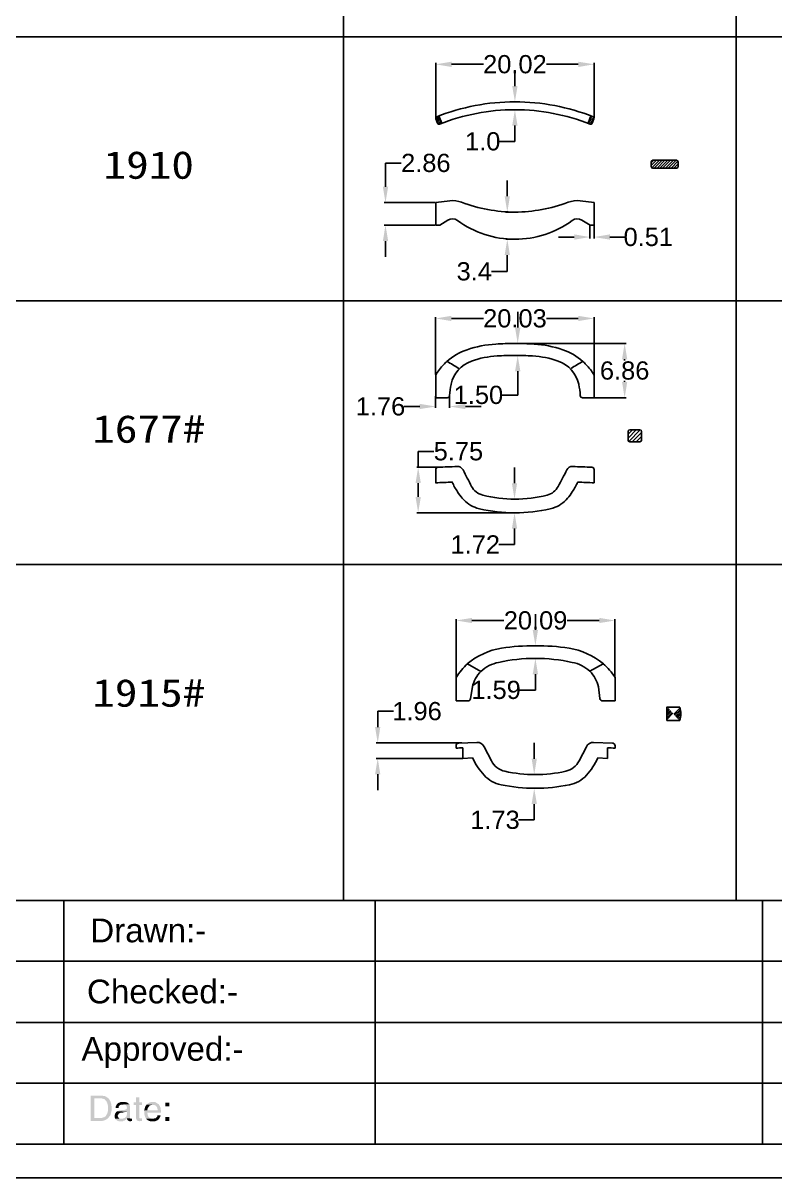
# Model space of a CAD drawing. Header units: inches. Extents: x 3613 to 8393, y -2205 to -794.
# Drawn here: x 4635.9 to 4731, y -1185.6 to -1039.8 of the extents above; entities that cross this region are included whole.
import ezdxf

# ---------------------------------------------------------------- set-up
doc = ezdxf.new("R2010")
doc.units = ezdxf.units.IN
doc.header["$MEASUREMENT"] = 0
doc.layers.add('Hatch', color=6, linetype='Continuous', lineweight=18)
doc.styles.get("Standard").update_dxf_attribs({"font": 'arial.ttf'})
doc.dimstyles.new('Standard$0', dxfattribs={"dimtxt": 2.3, "dimasz": 2, "dimexe": 1, "dimexo": 1, "dimgap": 1, "dimtad": 0, "dimtih": 1, "dimtoh": 1, "dimdec": 1, "dimzin": 0, "dimdsep": 46, "dimtxsty": 'Standard', "dimcen": 0, "dimclrd": 4, "dimclre": 4, "dimclrt": 4, "dimadec": 1, "dimazin": 0, "dimtfac": 1, "dimtdec": 1, "dimtofl": 0, "dimtmove": 0, "dimatfit": 0, "dimfxl": 1, "dimtolj": 1, "dimtzin": 0, "dimarcsym": 0})

# ---------------------------------------------------------------- blocks, each defined once
blk = doc.blocks.new('*D441')
at = {"color": 0, "lineweight": -2, "transparency": 16777216}
for p, q in [((4681.73, -1060.46), (4681.73, -1057.46)), ((4681.73, -1057.46), (4683.73, -1057.46)), ((4688.02, -1062.46), (4681.55, -1062.46)), ((4688.02, -1065.31), (4681.55, -1065.31)), ((4681.73, -1067.31), (4681.73, -1069.31))]:
    blk.add_line(p, q, dxfattribs=at)
at = {"color": 0, "transparency": 16777216}
for points in [[(4681.4, -1060.46), (4682.07, -1060.46), (4681.73, -1062.46)], [(4681.4, -1067.31), (4682.07, -1067.31), (4681.73, -1065.31)]]:
    blk.add_solid(points, dxfattribs=at)
at = {"layer": 'Defpoints', "color": 0, "transparency": 16777216}
for p in [(4681.73, -1062.46), (4688.08, -1062.46), (4688.08, -1065.31)]:
    blk.add_point(p, dxfattribs=at)
at = {"color": 0, "lineweight": 9, "transparency": 16777216, "insert": (4686.83, -1057.46), "char_height": 2.3, "attachment_point": 5}
blk.add_mtext('\\A1;2.86', dxfattribs=at)
blk = doc.blocks.new('*D442')
at = {"color": 0, "lineweight": -2, "transparency": 16777216}
for p, q in [((4688.08, -1051.74), (4688.08, -1044.81)), ((4690.08, -1044.99), (4694.11, -1044.99)), ((4706.1, -1044.99), (4702.07, -1044.99)), ((4708.1, -1051.74), (4708.1, -1044.81))]:
    blk.add_line(p, q, dxfattribs=at)
at = {"color": 0, "transparency": 16777216}
for points in [[(4690.08, -1044.66), (4690.08, -1045.33), (4688.08, -1044.99)], [(4706.1, -1044.66), (4706.1, -1045.33), (4708.1, -1044.99)]]:
    blk.add_solid(points, dxfattribs=at)
at = {"layer": 'Defpoints', "color": 0, "transparency": 16777216}
for p in [(4708.1, -1044.99), (4688.08, -1051.8), (4708.1, -1051.8)]:
    blk.add_point(p, dxfattribs=at)
at = {"color": 0, "lineweight": 9, "transparency": 16777216, "insert": (4698.09, -1044.99), "char_height": 2.3, "attachment_point": 5}
blk.add_mtext('\\A1;20.02', dxfattribs=at)
blk = doc.blocks.new('*D443')
at = {"color": 0, "lineweight": -2, "transparency": 16777216}
for p, q in [((4707.58, -1065.37), (4707.58, -1066.99)), ((4708.1, -1065.37), (4708.1, -1066.99)), ((4705.58, -1066.81), (4703.58, -1066.81)), ((4710.1, -1066.81), (4712.1, -1066.81))]:
    blk.add_line(p, q, dxfattribs=at)
at = {"color": 0, "transparency": 16777216}
for points in [[(4705.58, -1066.47), (4705.58, -1067.14), (4707.58, -1066.81)], [(4710.1, -1066.47), (4710.1, -1067.14), (4708.1, -1066.81)]]:
    blk.add_solid(points, dxfattribs=at)
at = {"layer": 'Defpoints', "color": 0, "transparency": 16777216}
for p in [(4707.58, -1065.31), (4708.1, -1065.31), (4708.1, -1066.81)]:
    blk.add_point(p, dxfattribs=at)
at = {"color": 0, "lineweight": 9, "transparency": 16777216, "insert": (4714.95, -1066.81), "char_height": 2.3, "attachment_point": 5}
blk.add_mtext('\\A1;0.51', dxfattribs=at)
blk = doc.blocks.new('*D444')
at = {"color": 0, "lineweight": -2, "transparency": 16777216}
for p, q in [((4698.09, -1047.73), (4698.09, -1045.73)), ((4698.15, -1049.73), (4698.27, -1049.73)), ((4698.15, -1050.73), (4698.27, -1050.73)), ((4698.09, -1052.73), (4698.09, -1054.73)), ((4698.09, -1054.73), (4696.09, -1054.73))]:
    blk.add_line(p, q, dxfattribs=at)
at = {"color": 0, "transparency": 16777216}
for points in [[(4697.75, -1047.73), (4698.42, -1047.73), (4698.09, -1049.73)], [(4697.75, -1052.73), (4698.42, -1052.73), (4698.09, -1050.73)]]:
    blk.add_solid(points, dxfattribs=at)
at = {"layer": 'Defpoints', "color": 0, "transparency": 16777216}
for p in [(4698.09, -1049.73), (4698.09, -1050.73), (4698.09, -1050.73)]:
    blk.add_point(p, dxfattribs=at)
at = {"color": 0, "lineweight": 9, "transparency": 16777216, "insert": (4694.02, -1054.73), "char_height": 2.3, "attachment_point": 5}
blk.add_mtext('\\A1;1.0', dxfattribs=at)
blk = doc.blocks.new('*D445')
at = {"color": 0, "lineweight": -2, "transparency": 16777216}
for p, q in [((4697.13, -1061.65), (4697.13, -1059.65)), ((4698.03, -1063.65), (4696.95, -1063.65)), ((4698.03, -1067.09), (4696.95, -1067.09)), ((4697.13, -1069.09), (4697.13, -1071.15)), ((4697.13, -1071.15), (4695.13, -1071.15))]:
    blk.add_line(p, q, dxfattribs=at)
at = {"color": 0, "transparency": 16777216}
for points in [[(4696.79, -1061.65), (4697.46, -1061.65), (4697.13, -1063.65)], [(4696.79, -1069.09), (4697.46, -1069.09), (4697.13, -1067.09)]]:
    blk.add_solid(points, dxfattribs=at)
at = {"layer": 'Defpoints', "color": 0, "transparency": 16777216}
for p in [(4698.09, -1063.65), (4697.13, -1067.09), (4698.09, -1067.09)]:
    blk.add_point(p, dxfattribs=at)
at = {"color": 0, "lineweight": 9, "transparency": 16777216, "insert": (4692.95, -1071.15), "char_height": 2.3, "attachment_point": 5}
blk.add_mtext('\\A1;3.4', dxfattribs=at)
blk = doc.blocks.new('*D446')
at = {"color": 0, "lineweight": -2, "transparency": 16777216}
for p, q in [((4688.07, -1084.17), (4688.07, -1076.91)), ((4690.07, -1077.09), (4694.1, -1077.09)), ((4706.1, -1077.09), (4702.08, -1077.09)), ((4708.1, -1084.17), (4708.1, -1076.91))]:
    blk.add_line(p, q, dxfattribs=at)
at = {"color": 0, "transparency": 16777216}
for points in [[(4690.07, -1076.76), (4690.07, -1077.42), (4688.07, -1077.09)], [(4706.1, -1076.76), (4706.1, -1077.42), (4708.1, -1077.09)]]:
    blk.add_solid(points, dxfattribs=at)
at = {"layer": 'Defpoints', "color": 0, "transparency": 16777216}
for p in [(4708.1, -1077.09), (4688.07, -1084.24), (4708.1, -1084.24)]:
    blk.add_point(p, dxfattribs=at)
at = {"color": 0, "lineweight": 9, "transparency": 16777216, "insert": (4698.09, -1077.09), "char_height": 2.3, "attachment_point": 5}
blk.add_mtext('\\A1;20.03', dxfattribs=at)
blk = doc.blocks.new('*D447')
at = {"color": 0, "lineweight": -2, "transparency": 16777216}
for p, q in [((4685.86, -1095.88), (4685.86, -1093.88)), ((4685.86, -1093.88), (4687.86, -1093.88)), ((4688.3, -1095.88), (4685.68, -1095.88)), ((4685.86, -1099.63), (4685.86, -1097.88)), ((4698.02, -1101.63), (4685.68, -1101.63))]:
    blk.add_line(p, q, dxfattribs=at)
at = {"color": 0, "transparency": 16777216}
for points in [[(4685.53, -1097.88), (4686.2, -1097.88), (4685.86, -1095.88)], [(4685.53, -1099.63), (4686.2, -1099.63), (4685.86, -1101.63)]]:
    blk.add_solid(points, dxfattribs=at)
at = {"layer": 'Defpoints', "color": 0, "transparency": 16777216}
for p in [(4685.86, -1095.88), (4688.36, -1095.88), (4698.08, -1101.63)]:
    blk.add_point(p, dxfattribs=at)
at = {"color": 0, "lineweight": 9, "transparency": 16777216, "insert": (4690.95, -1093.88), "char_height": 2.3, "attachment_point": 5}
blk.add_mtext('\\A1;5.75', dxfattribs=at)
blk = doc.blocks.new('*D448')
at = {"color": 0, "lineweight": -2, "transparency": 16777216}
for p, q in [((4698.44, -1078.25), (4698.44, -1076.25)), ((4698.15, -1080.25), (4698.62, -1080.25)), ((4698.18, -1081.76), (4698.62, -1081.76)), ((4698.44, -1083.76), (4698.44, -1086.76)), ((4698.44, -1086.76), (4696.44, -1086.76))]:
    blk.add_line(p, q, dxfattribs=at)
at = {"color": 0, "transparency": 16777216}
for points in [[(4698.11, -1078.25), (4698.78, -1078.25), (4698.44, -1080.25)], [(4698.11, -1083.76), (4698.78, -1083.76), (4698.44, -1081.76)]]:
    blk.add_solid(points, dxfattribs=at)
at = {"layer": 'Defpoints', "color": 0, "transparency": 16777216}
for p in [(4698.09, -1080.25), (4698.12, -1081.76), (4698.44, -1081.76)]:
    blk.add_point(p, dxfattribs=at)
at = {"color": 0, "lineweight": 9, "transparency": 16777216, "insert": (4693.48, -1086.76), "char_height": 2.3, "attachment_point": 5}
blk.add_mtext('\\A1;1.50', dxfattribs=at)
blk = doc.blocks.new('*D449')
at = {"color": 0, "lineweight": -2, "transparency": 16777216}
for p, q in [((4698.04, -1097.91), (4698.04, -1095.91)), ((4698.03, -1099.91), (4697.86, -1099.91)), ((4698.02, -1101.63), (4697.86, -1101.63)), ((4698.04, -1103.63), (4698.04, -1105.63)), ((4698.04, -1105.63), (4696.04, -1105.63))]:
    blk.add_line(p, q, dxfattribs=at)
at = {"color": 0, "transparency": 16777216}
for points in [[(4697.71, -1097.91), (4698.37, -1097.91), (4698.04, -1099.91)], [(4697.71, -1103.63), (4698.37, -1103.63), (4698.04, -1101.63)]]:
    blk.add_solid(points, dxfattribs=at)
at = {"layer": 'Defpoints', "color": 0, "transparency": 16777216}
for p in [(4698.09, -1099.91), (4698.04, -1101.63), (4698.08, -1101.63)]:
    blk.add_point(p, dxfattribs=at)
at = {"color": 0, "lineweight": 9, "transparency": 16777216, "insert": (4693.08, -1105.63), "char_height": 2.3, "attachment_point": 5}
blk.add_mtext('\\A1;1.72', dxfattribs=at)
blk = doc.blocks.new('*D450')
at = {"color": 0, "lineweight": -2, "transparency": 16777216}
for p, q in [((4688.07, -1086.89), (4688.07, -1088.39)), ((4689.83, -1086.89), (4689.83, -1088.39)), ((4686.07, -1088.21), (4684.07, -1088.21)), ((4691.83, -1088.21), (4693.83, -1088.21))]:
    blk.add_line(p, q, dxfattribs=at)
at = {"color": 0, "transparency": 16777216}
for points in [[(4686.07, -1087.88), (4686.07, -1088.54), (4688.07, -1088.21)], [(4691.83, -1087.88), (4691.83, -1088.54), (4689.83, -1088.21)]]:
    blk.add_solid(points, dxfattribs=at)
at = {"layer": 'Defpoints', "color": 0, "transparency": 16777216}
for p in [(4688.07, -1086.83), (4689.83, -1086.83), (4688.07, -1088.21)]:
    blk.add_point(p, dxfattribs=at)
at = {"color": 0, "lineweight": 9, "transparency": 16777216, "insert": (4681.1, -1088.21), "char_height": 2.3, "attachment_point": 5}
blk.add_mtext('\\A1;1.76', dxfattribs=at)
blk = doc.blocks.new('*D451')
at = {"color": 0, "lineweight": -2, "transparency": 16777216}
for p, q in [((4698.15, -1080.25), (4712.14, -1080.25)), ((4711.96, -1082.25), (4711.96, -1082.42)), ((4711.96, -1085.11), (4711.96, -1084.95)), ((4708.17, -1087.11), (4712.14, -1087.11))]:
    blk.add_line(p, q, dxfattribs=at)
at = {"color": 0, "transparency": 16777216}
for points in [[(4711.63, -1082.25), (4712.29, -1082.25), (4711.96, -1080.25)], [(4711.63, -1085.11), (4712.29, -1085.11), (4711.96, -1087.11)]]:
    blk.add_solid(points, dxfattribs=at)
at = {"layer": 'Defpoints', "color": 0, "transparency": 16777216}
for p in [(4698.09, -1080.25), (4708.1, -1087.11), (4711.96, -1087.11)]:
    blk.add_point(p, dxfattribs=at)
at = {"color": 0, "lineweight": 9, "transparency": 16777216, "insert": (4711.96, -1083.68), "char_height": 2.3, "attachment_point": 5}
blk.add_mtext('\\A1;6.86', dxfattribs=at)
blk = doc.blocks.new('*D452')
at = {"color": 0, "lineweight": -2, "transparency": 16777216}
for p, q in [((4690.66, -1122.36), (4690.66, -1115.06)), ((4692.66, -1115.24), (4696.71, -1115.24)), ((4708.74, -1115.24), (4704.69, -1115.24)), ((4710.74, -1122.39), (4710.74, -1115.06))]:
    blk.add_line(p, q, dxfattribs=at)
at = {"color": 0, "transparency": 16777216}
for points in [[(4692.66, -1114.91), (4692.66, -1115.57), (4690.66, -1115.24)], [(4708.74, -1114.91), (4708.74, -1115.57), (4710.74, -1115.24)]]:
    blk.add_solid(points, dxfattribs=at)
at = {"layer": 'Defpoints', "color": 0, "transparency": 16777216}
for p in [(4710.74, -1115.24), (4690.66, -1122.42), (4710.74, -1122.45)]:
    blk.add_point(p, dxfattribs=at)
at = {"color": 0, "lineweight": 9, "transparency": 16777216, "insert": (4700.7, -1115.24), "char_height": 2.3, "attachment_point": 5}
blk.add_mtext('\\A1;20.09', dxfattribs=at)
blk = doc.blocks.new('*D453')
at = {"color": 0, "lineweight": -2, "transparency": 16777216}
for p, q in [((4700.68, -1116.43), (4700.68, -1114.43)), ((4700.73, -1118.43), (4700.86, -1118.43)), ((4700.61, -1120.02), (4700.5, -1120.02)), ((4700.68, -1122.02), (4700.68, -1124.02)), ((4700.68, -1124.02), (4698.68, -1124.02))]:
    blk.add_line(p, q, dxfattribs=at)
at = {"color": 0, "transparency": 16777216}
for points in [[(4700.34, -1116.43), (4701.01, -1116.43), (4700.68, -1118.43)], [(4700.34, -1122.02), (4701.01, -1122.02), (4700.68, -1120.02)]]:
    blk.add_solid(points, dxfattribs=at)
at = {"layer": 'Defpoints', "color": 0, "transparency": 16777216}
for p in [(4700.67, -1118.43), (4700.68, -1120.02), (4700.68, -1120.02)]:
    blk.add_point(p, dxfattribs=at)
at = {"color": 0, "lineweight": 9, "transparency": 16777216, "insert": (4695.71, -1124.02), "char_height": 2.3, "attachment_point": 5}
blk.add_mtext('\\A1;1.59', dxfattribs=at)
blk = doc.blocks.new('*D454')
at = {"color": 0, "lineweight": -2, "transparency": 16777216}
for p, q in [((4700.53, -1132.7), (4700.53, -1130.7)), ((4700.54, -1134.7), (4700.71, -1134.7)), ((4700.52, -1136.43), (4700.71, -1136.43)), ((4700.53, -1138.43), (4700.53, -1140.43)), ((4700.53, -1140.43), (4698.53, -1140.43))]:
    blk.add_line(p, q, dxfattribs=at)
at = {"color": 0, "transparency": 16777216}
for points in [[(4700.2, -1132.7), (4700.87, -1132.7), (4700.53, -1134.7)], [(4700.2, -1138.43), (4700.87, -1138.43), (4700.53, -1136.43)]]:
    blk.add_solid(points, dxfattribs=at)
at = {"layer": 'Defpoints', "color": 0, "transparency": 16777216}
for p in [(4700.47, -1134.7), (4700.46, -1136.43), (4700.53, -1136.43)]:
    blk.add_point(p, dxfattribs=at)
at = {"color": 0, "lineweight": 9, "transparency": 16777216, "insert": (4695.57, -1140.43), "char_height": 2.3, "attachment_point": 5}
blk.add_mtext('\\A1;1.73', dxfattribs=at)
blk = doc.blocks.new('*D455')
at = {"color": 0, "lineweight": -2, "transparency": 16777216}
for p, q in [((4680.75, -1128.7), (4680.75, -1126.7)), ((4680.75, -1126.7), (4682.75, -1126.7)), ((4691.39, -1130.7), (4680.57, -1130.7)), ((4691.46, -1132.67), (4680.57, -1132.67)), ((4680.75, -1134.67), (4680.75, -1136.67))]:
    blk.add_line(p, q, dxfattribs=at)
at = {"color": 0, "transparency": 16777216}
for points in [[(4680.41, -1128.7), (4681.08, -1128.7), (4680.75, -1130.7)], [(4680.41, -1134.67), (4681.08, -1134.67), (4680.75, -1132.67)]]:
    blk.add_solid(points, dxfattribs=at)
at = {"layer": 'Defpoints', "color": 0, "transparency": 16777216}
for p in [(4680.75, -1130.7), (4691.45, -1130.7), (4691.52, -1132.67)]:
    blk.add_point(p, dxfattribs=at)
at = {"color": 0, "lineweight": 9, "transparency": 16777216, "insert": (4685.72, -1126.7), "char_height": 2.3, "attachment_point": 5}
blk.add_mtext('\\A1;1.96', dxfattribs=at)

msp = doc.modelspace()

# ---------------------------------------------------------------- hatches: boundary and pattern name
at = {"lineweight": 9}
h = msp.add_hatch(dxfattribs=at)
h.set_pattern_fill('ANSI31', color=1, scale=0.05, style=0)
h.set_pattern_definition([(45, (3315.91367, -1651.28602), (-0.112253202, 0.112253202), [])])
edge = h.paths.add_edge_path()
edge.add_line((4688.093, -1051.873), (4688.308, -1052.434))
edge.add_arc((4688.495, -1052.362), 0.2, 200.98031, 291.64112)
edge.add_arc((4698.088, -1076.541), 25.812, 110.98031, 111.64112, ccw=False)
edge.add_line((4688.846, -1052.44), (4688.488, -1051.506))
edge.add_arc((4698.088, -1076.541), 26.812, 110.98031, 111.62622)
edge.add_arc((4688.28, -1051.802), 0.2, 111.62622, 200.98031)
h = msp.add_hatch(dxfattribs=at)
h.set_pattern_fill('ANSI31', color=1, scale=0.05, style=0)
h.set_pattern_definition([(135, (6080.26255, -1651.28602), (0.112253202, 0.112253202), [])])
edge = h.paths.add_edge_path()
edge.add_line((4708.083, -1051.873), (4707.868, -1052.434))
edge.add_arc((4707.681, -1052.362), 0.2, 248.35888, 339.01969, ccw=False)
edge.add_arc((4698.088, -1076.541), 25.812, 428.35888, 429.01969)
edge.add_line((4707.33, -1052.44), (4707.688, -1051.506))
edge.add_arc((4698.088, -1076.541), 26.812, 428.37378, 429.01969, ccw=False)
edge.add_arc((4707.896, -1051.802), 0.2, 339.01969, 428.37378, ccw=False)
at = {"ltscale": 0.5}
h = msp.add_hatch(dxfattribs=at)
h.set_pattern_fill('ANSI31', color=1, scale=2)
h.set_pattern_definition([(45, (-86.01656, 330.54412), (-0.176776695, 0.176776695), [])])
h.paths.add_polyline_path([(4718.721, -1057.305, 0.4142136), (4718.521, -1057.105), (4715.521, -1057.105, 0.4142136), (4715.321, -1057.305), (4715.321, -1057.905, 0.4142136), (4715.521, -1058.105), (4718.521, -1058.105, 0.4142136), (4718.721, -1057.905)])
at = {"lineweight": 9}
h = msp.add_hatch(dxfattribs=at)
h.set_pattern_fill('ANSI31', color=1, scale=0.05, style=0)
h.set_pattern_definition([(45, (3471.55118, -1867.88303), (-0.112253202, 0.112253202), [])])
edge = h.paths.add_edge_path()
edge.add_arc((4715.575, -1127.032), 3.48, 345.88167, 374.15609)
edge.add_line((4717.279, -1126.18), (4718.846, -1126.18))
edge.add_line((4717.279, -1127.967), (4717.279, -1126.08))
edge.add_line((4718.882, -1127.88), (4717.279, -1127.88))
at = {"transparency": 33554559}
for points in [[(4645.773, -1175.248), (4644.464, -1175.248), (4644.464, -1178.453), (4645.954, -1178.453), (4646.044, -1178.408), (4646.134, -1178.408), (4646.224, -1178.363), (4646.27, -1178.363), (4646.36, -1178.317), (4646.45, -1178.272), (4646.495, -1178.227), (4646.585, -1178.182), (4646.631, -1178.137), (4646.676, -1178.092), (4644.916, -1178.092), (4644.916, -1175.61), (4645.728, -1175.61), (4646.676, -1175.564), (4646.585, -1175.519), (4646.54, -1175.474), (4646.45, -1175.429), (4646.405, -1175.384), (4646.315, -1175.339), (4646.224, -1175.294), (4646.044, -1175.294), (4645.999, -1175.248), (4645.908, -1175.248)], [(4646.676, -1175.564), (4645.728, -1175.61), (4645.863, -1175.61), (4645.954, -1175.655), (4646.044, -1175.655), (4646.089, -1175.7), (4646.179, -1175.7), (4646.27, -1175.745), (4646.315, -1175.835), (4646.36, -1175.88), (4646.45, -1175.925), (4646.495, -1176.016), (4646.495, -1176.061), (4646.54, -1176.151), (4646.585, -1176.196), (4646.585, -1176.287), (4646.631, -1176.377), (4646.631, -1176.467), (4646.676, -1176.557), (4646.676, -1177.144), (4646.631, -1177.234), (4646.631, -1177.325), (4646.585, -1177.415), (4646.585, -1177.505), (4646.54, -1177.55), (4646.495, -1177.64), (4646.45, -1177.686), (4646.405, -1177.776), (4646.405, -1177.776), (4646.36, -1177.866), (4646.27, -1177.911), (4646.224, -1177.956), (4646.134, -1178.002), (4646.044, -1178.002), (4645.999, -1178.047), (4645.908, -1178.047), (4645.818, -1178.092), (4644.916, -1178.092), (4646.676, -1178.092), (4646.766, -1178.002), (4646.766, -1178.002), (4646.811, -1177.911), (4646.856, -1177.866), (4646.901, -1177.821), (4646.946, -1177.731), (4646.992, -1177.64), (4646.992, -1177.595), (4647.037, -1177.505), (4647.037, -1177.415), (4647.082, -1177.325), (4647.082, -1177.234), (4647.127, -1177.144), (4647.127, -1176.602), (4647.082, -1176.512), (4647.082, -1176.332), (4647.037, -1176.241), (4647.037, -1176.196), (4646.992, -1176.106), (4646.992, -1176.016), (4646.946, -1175.971), (4646.901, -1175.88), (4646.856, -1175.79), (4646.811, -1175.745), (4646.766, -1175.7), (4646.721, -1175.61)], [(4650.602, -1175.474), (4650.196, -1175.474), (4650.196, -1176.106), (4649.88, -1176.106), (4649.88, -1176.422), (4650.196, -1176.422), (4650.196, -1178.137), (4650.241, -1178.227), (4650.286, -1178.317), (4650.286, -1178.363), (4650.331, -1178.408), (4650.377, -1178.408), (4650.467, -1178.453), (4650.557, -1178.453), (4650.647, -1178.498), (4650.692, -1178.498), (4650.738, -1178.453), (4650.963, -1178.453), (4650.963, -1178.137), (4650.738, -1178.137), (4650.647, -1178.092), (4650.602, -1178.047), (4650.602, -1176.422), (4650.963, -1176.422), (4650.963, -1176.106), (4650.602, -1176.106)], [(4649.338, -1176.332), (4648.526, -1176.377), (4648.707, -1176.377), (4648.752, -1176.422), (4648.842, -1176.422), (4648.887, -1176.467), (4648.977, -1176.512), (4649.023, -1176.602), (4649.023, -1176.693), (4649.068, -1176.783), (4649.068, -1176.783), (4649.023, -1176.873), (4649.023, -1176.918), (4648.977, -1176.964), (4648.887, -1177.009), (4648.842, -1177.009), (4648.752, -1177.054), (4648.255, -1177.099), (4648.12, -1177.099), (4648.03, -1177.144), (4647.939, -1177.189), (4647.894, -1177.189), (4647.804, -1177.234), (4649.068, -1177.279), (4649.068, -1177.595), (4649.023, -1177.686), (4649.023, -1177.821), (4648.977, -1177.866), (4648.887, -1177.956), (4648.842, -1178.002), (4648.797, -1178.047), (4648.752, -1178.092), (4648.662, -1178.137), (4648.571, -1178.137), (4648.481, -1178.182), (4647.578, -1178.182), (4647.623, -1178.272), (4647.714, -1178.317), (4647.759, -1178.363), (4647.804, -1178.408), (4647.894, -1178.453), (4647.939, -1178.453), (4648.03, -1178.498), (4648.526, -1178.498), (4648.571, -1178.453), (4648.662, -1178.408), (4648.752, -1178.408), (4648.797, -1178.363), (4648.887, -1178.317), (4648.977, -1178.227), (4648.977, -1178.227), (4649.068, -1178.137), (4649.474, -1178.137), (4649.429, -1178.047), (4649.429, -1176.602), (4649.384, -1176.512), (4649.384, -1176.422)], [(4648.571, -1176.061), (4648.255, -1176.061), (4648.165, -1176.106), (4648.075, -1176.151), (4648.03, -1176.151), (4647.939, -1176.196), (4647.894, -1176.241), (4647.849, -1176.287), (4647.804, -1176.332), (4647.759, -1176.377), (4647.714, -1176.467), (4647.669, -1176.557), (4647.623, -1176.648), (4647.623, -1176.828), (4647.985, -1176.828), (4647.985, -1176.693), (4648.03, -1176.602), (4648.075, -1176.557), (4648.12, -1176.467), (4648.165, -1176.467), (4648.255, -1176.422), (4648.346, -1176.377), (4648.526, -1176.377), (4649.338, -1176.332), (4649.293, -1176.287), (4649.203, -1176.241), (4649.158, -1176.196), (4649.113, -1176.151), (4649.023, -1176.106), (4648.932, -1176.106), (4648.887, -1176.061), (4648.662, -1176.061)], [(4652.317, -1176.061), (4652.092, -1176.061), (4652.001, -1176.106), (4651.956, -1176.106), (4651.866, -1176.151), (4651.776, -1176.196), (4651.73, -1176.241), (4651.64, -1176.287), (4651.595, -1176.332), (4651.55, -1176.377), (4652.317, -1176.422), (4652.498, -1176.422), (4652.588, -1176.467), (4652.678, -1176.512), (4652.723, -1176.557), (4652.769, -1176.602), (4652.769, -1176.602), (4652.814, -1176.693), (4652.859, -1176.738), (4652.904, -1176.828), (4652.904, -1176.918), (4652.949, -1177.009), (4652.949, -1177.099), (4651.64, -1177.099), (4651.234, -1177.144), (4651.234, -1177.595), (4651.279, -1177.686), (4651.279, -1177.776), (4651.324, -1177.866), (4651.324, -1177.911), (4651.369, -1178.002), (4651.415, -1178.092), (4651.46, -1178.137), (4651.505, -1178.182), (4652.317, -1178.182), (4652.227, -1178.182), (4652.137, -1178.137), (4652.046, -1178.137), (4652.001, -1178.092), (4651.911, -1178.047), (4651.866, -1178.002), (4651.821, -1177.956), (4651.776, -1177.911), (4651.73, -1177.866), (4651.73, -1177.776), (4651.685, -1177.731), (4651.685, -1177.64), (4651.64, -1177.505), (4651.64, -1177.415), (4653.355, -1177.415), (4653.355, -1177.099), (4653.31, -1177.009), (4653.31, -1176.828), (4653.265, -1176.738), (4653.22, -1176.648), (4653.22, -1176.602), (4653.175, -1176.512), (4653.13, -1176.467), (4653.084, -1176.377), (4653.039, -1176.332), (4652.949, -1176.287), (4652.904, -1176.241), (4652.814, -1176.196), (4652.769, -1176.151), (4652.678, -1176.106), (4652.588, -1176.061), (4652.407, -1176.061)], [(4651.55, -1176.377), (4651.505, -1176.422), (4651.46, -1176.512), (4651.415, -1176.557), (4651.369, -1176.648), (4651.324, -1176.693), (4651.324, -1176.783), (4651.279, -1176.873), (4651.279, -1176.964), (4651.234, -1177.054), (4651.234, -1177.144), (4651.64, -1177.099), (4651.64, -1177.009), (4651.685, -1176.918), (4651.685, -1176.828), (4651.73, -1176.783), (4651.776, -1176.693), (4651.821, -1176.648), (4651.866, -1176.602), (4651.911, -1176.512), (4652.001, -1176.467), (4652.046, -1176.467), (4652.137, -1176.422), (4652.317, -1176.422)], [(4654.393, -1176.602), (4654.393, -1176.151), (4653.897, -1176.151), (4653.897, -1176.602)], [(4647.804, -1177.234), (4647.759, -1177.279), (4647.669, -1177.325), (4647.669, -1177.37), (4647.623, -1177.415), (4647.578, -1177.505), (4647.533, -1177.55), (4647.533, -1177.64), (4647.488, -1177.731), (4647.488, -1177.956), (4647.533, -1178.047), (4647.533, -1178.137), (4647.578, -1178.182), (4648.3, -1178.182), (4648.165, -1178.182), (4648.075, -1178.137), (4648.03, -1178.092), (4647.985, -1178.047), (4647.939, -1177.956), (4647.894, -1177.866), (4647.894, -1177.731), (4647.939, -1177.64), (4647.985, -1177.595), (4648.03, -1177.505), (4648.075, -1177.505), (4648.165, -1177.46), (4648.255, -1177.415), (4648.436, -1177.415), (4648.797, -1177.325), (4648.977, -1177.325), (4649.068, -1177.279)], [(4649.474, -1178.137), (4649.068, -1178.137), (4649.068, -1178.227), (4649.564, -1178.182), (4649.564, -1178.182)], [(4649.7, -1178.182), (4649.564, -1178.182), (4649.068, -1178.227), (4649.113, -1178.317), (4649.158, -1178.363), (4649.158, -1178.363), (4649.203, -1178.408), (4649.293, -1178.453), (4649.384, -1178.498), (4649.564, -1178.498), (4649.609, -1178.453), (4649.7, -1178.453)], [(4653.31, -1177.731), (4652.904, -1177.731), (4652.904, -1177.866), (4652.859, -1177.911), (4652.769, -1178.002), (4652.723, -1178.047), (4652.678, -1178.092), (4652.588, -1178.137), (4652.498, -1178.137), (4652.407, -1178.182), (4651.505, -1178.182), (4651.55, -1178.272), (4651.64, -1178.317), (4651.685, -1178.363), (4651.776, -1178.408), (4651.866, -1178.453), (4651.911, -1178.453), (4652.001, -1178.498), (4652.588, -1178.498), (4652.678, -1178.453), (4652.769, -1178.408), (4652.814, -1178.408), (4652.904, -1178.363), (4652.949, -1178.317), (4653.039, -1178.272), (4653.084, -1178.182), (4653.13, -1178.137), (4653.175, -1178.047), (4653.22, -1178.002), (4653.265, -1177.911), (4653.265, -1177.821)], [(4654.393, -1178.453), (4654.393, -1177.956), (4653.897, -1177.956), (4653.897, -1178.453)]]:
    msp.add_hatch(color=256, dxfattribs=at).paths.add_polyline_path(points)
at = {"layer": 'Hatch', "ltscale": 0.05}
h = msp.add_hatch(dxfattribs=at)
h.set_pattern_fill('ANSI31', color=256, scale=0.111)
h.set_pattern_definition([(45, (4478.77492, -1140.4108), (-0.2492021, 0.2492021), [])])
h.paths.add_polyline_path([(4712.396, -1092.46, 0.4142136), (4712.596, -1092.66), (4713.896, -1092.66, 0.4142136), (4714.096, -1092.46), (4714.096, -1091.36, 0.4142136), (4713.896, -1091.16), (4712.596, -1091.16, 0.4142136), (4712.396, -1091.36)])

# ---------------------------------------------------------------- linework, layer by layer
for p, q in [((4676.418, -894.646), (4676.418, -1150.606)), ((4726.065, -894.646), (4726.065, -1150.606)), ((4560.41, -1041.506), (4956.848, -1041.506)), ((4688.488, -1051.506), (4688.846, -1052.44)), ((4707.688, -1051.506), (4707.33, -1052.44)), ((4688.093, -1051.873), (4688.308, -1052.434)), ((4708.083, -1051.873), (4707.868, -1052.434)), ((4715.321, -1057.905), (4715.321, -1057.305)), ((4718.521, -1057.105), (4715.521, -1057.105)), ((4718.721, -1057.905), (4718.721, -1057.305)), ((4715.521, -1058.105), (4718.521, -1058.105)), ((4689.856, -1062.232), (4688.08, -1062.455)), ((4688.08, -1062.455), (4688.08, -1065.312)), ((4708.096, -1062.455), (4706.321, -1062.232)), ((4708.096, -1062.455), (4708.096, -1065.312)), ((4689.627, -1064.669), (4688.594, -1065.312)), ((4707.582, -1065.312), (4706.55, -1064.669)), ((4688.594, -1065.312), (4688.08, -1065.312)), ((4708.096, -1065.312), (4707.582, -1065.312)), ((4560.41, -1074.848), (4956.848, -1074.848)), ((4688.073, -1084.237), (4688.073, -1087.112)), ((4708.104, -1084.237), (4708.104, -1087.112)), ((4712.396, -1092.46), (4712.396, -1091.36)), ((4712.596, -1091.16), (4713.896, -1091.16)), ((4714.096, -1091.36), (4714.096, -1092.46)), ((4713.896, -1092.66), (4712.596, -1092.66)), ((4560.41, -1108.189), (4956.848, -1108.189)), ((4693.788, -1121.665), (4692.09, -1120.695)), ((4709.244, -1120.695), (4707.57, -1121.652)), ((4690.656, -1122.42), (4690.656, -1125.397)), ((4691.123, -1121.741), (4691.123, -1121.741)), ((4710.744, -1125.397), (4710.744, -1122.454)), ((4692.493, -1125.1), (4692.714, -1123.639)), ((4692.714, -1123.639), (4692.714, -1123.603)), ((4708.662, -1123.603), (4708.662, -1123.638)), ((4708.662, -1123.638), (4708.838, -1125.09)), ((4690.656, -1125.397), (4692.15, -1125.397)), ((4690.656, -1125.397), (4692.147, -1125.397)), ((4709.185, -1125.397), (4710.744, -1125.397)), ((4717.279, -1126.18), (4718.95, -1126.18)), ((4717.279, -1126.18), (4717.279, -1127.88)), ((4718.95, -1127.88), (4717.279, -1127.88)), ((4693.281, -1130.637), (4690.993, -1130.717)), ((4691.518, -1131.311), (4691.518, -1132.666)), ((4695.122, -1132.977), (4694.206, -1131.182)), ((4706.203, -1132.975), (4707.118, -1131.182)), ((4708.044, -1130.637), (4710.406, -1130.72)), ((4709.807, -1131.311), (4709.807, -1132.666)), ((4691.518, -1132.666), (4692.746, -1132.581)), ((4709.807, -1132.666), (4708.579, -1132.581)), ((4547.592, -1181.386), (4956.848, -1181.386))]:
    msp.add_line(p, q)
at = {"color": 0, "ltscale": 1000}
for p, q in [((4690.656, -1131.067), (4690.656, -1131.358)), ((4710.744, -1131.07), (4710.744, -1131.362))]:
    msp.add_line(p, q, dxfattribs=at)
msp.add_lwpolyline([(4960.886, -1185.646), (4960.886, -888.646), (4540.886, -888.646), (4540.886, -1185.646)], close=True)
for points in [[(4706.684, -1082.527, 0.100613), (4704.139, -1081.045, 0.0668521), (4700.514, -1080.326, 0.0147669), (4698.089, -1080.254, 0.0147669), (4695.663, -1080.326, 0.0668521), (4692.038, -1081.045, 0.100613), (4689.493, -1082.527)], [(4706.156, -1085.395, 0.2589561), (4703.577, -1082.479, 0.0705701), (4700.327, -1081.821, 0.0148283), (4698.089, -1081.757, 0.0148283), (4695.85, -1081.821, 0.0705701), (4692.6, -1082.479, 0.2589561), (4690.021, -1085.395)], [(4690.986, -1083.392, 0.0193552), (4689.49, -1082.527, 0.0168017), (4689.102, -1082.901, 0.0563682), (4688.073, -1084.237)], [(4708.104, -1084.237, 0.0563682), (4707.075, -1082.901, 0.0168017), (4706.687, -1082.527, 0.0193552), (4705.191, -1083.392)], [(4690.018, -1085.416, 0.0414191), (4689.831, -1086.826, -0.4011408), (4689.531, -1087.112), (4688.073, -1087.112)], [(4706.159, -1085.416, -0.0414191), (4706.346, -1086.826, 0.4011408), (4706.646, -1087.112), (4708.104, -1087.112)], [(4688.073, -1097.838), (4688.073, -1096.184, -0.3988661), (4688.362, -1095.884, 0.0031678), (4690.778, -1095.785, -0.2961531), (4691.531, -1096.221, 0.0039043), (4692.611, -1098.303, 0.214571), (4694.028, -1099.41, 0.1226936), (4702.149, -1099.41)], [(4708.104, -1097.838), (4708.104, -1096.184, 0.3988661), (4707.815, -1095.884, -0.0031678), (4705.399, -1095.785, 0.2961531), (4704.646, -1096.221, -0.0039043), (4703.566, -1098.303, -0.214571), (4702.149, -1099.41)], [(4689.844, -1097.778, 0.0079723), (4690.164, -1097.765, 0.0411104), (4690.829, -1098.984, 0.0320709), (4691.439, -1099.802, 0.1417679), (4693.282, -1101.038, 0.02824), (4693.619, -1101.13, 0.05596), (4698.089, -1101.631, 0.05596), (4702.558, -1101.13, 0.02824), (4702.895, -1101.038, 0.1417679), (4704.738, -1099.802, 0.0320709), (4705.348, -1098.984, 0.0411104), (4706.013, -1097.765)], [(4709.272, -1120.717, 0.1281075), (4704.931, -1118.716, 0.0667354), (4696.402, -1118.716, 0.1281075), (4692.062, -1120.717)], [(4707.57, -1121.652, 0.1361941), (4705.326, -1120.526, 0.1085336), (4696.029, -1120.526, 0.1335746), (4693.788, -1121.665)]]:
    msp.add_lwpolyline(points, format="xyb")
for points in [[(4560.41, -1150.606), (4956.848, -1150.606)], [(4641.079, -1150.606), (4641.079, -1181.386)], [(4680.435, -1150.606), (4680.435, -1181.386)], [(4729.403, -1150.606), (4729.403, -1181.386)], [(4560.41, -1158.279), (4856.54, -1158.279)], [(4560.41, -1165.996), (4909.48, -1165.996)], [(4560.41, -1173.669), (4856.54, -1173.669)]]:
    msp.add_lwpolyline(points)
for centre, radius, start, end in [((4698.088, -1076.541), 26.812, 90, 111.62622), ((4698.088, -1076.541), 26.812, 68.37378, 90), ((4688.28, -1051.802), 0.2, 111.62622, 200.98031), ((4698.088, -1076.541), 25.812, 90, 111.64112), ((4698.088, -1076.541), 25.812, 68.35888, 90), ((4707.896, -1051.802), 0.2, 339.01969, 68.37378), ((4688.495, -1052.362), 0.2, 200.98031, 291.64112), ((4707.681, -1052.362), 0.2, 248.35888, 339.01969), ((4715.521, -1057.305), 0.2, 90, 180), ((4718.521, -1057.305), 0.2, 0, 90), ((4715.521, -1057.905), 0.2, 180, 270), ((4718.521, -1057.905), 0.2, 270, 0), ((4690.243, -1065.321), 3.113, 69.15684, 97.15674), ((4698.088, -1044.716), 18.935, 249.15684, 270), ((4698.088, -1044.716), 18.935, 270, 290.84316), ((4705.933, -1065.321), 3.113, 82.84326, 110.84316), ((4690.198, -1065.585), 1.08, 53.71279, 121.93288), ((4698.088, -1054.839), 12.252, 233.71279, 270), ((4698.088, -1054.839), 12.252, 270, 306.28721), ((4705.978, -1065.585), 1.08, 58.06712, 126.28721), ((4712.596, -1091.36), 0.2, 90, 180), ((4712.596, -1092.46), 0.2, 180, 270), ((4713.896, -1091.36), 0.2, 0, 90), ((4713.896, -1092.46), 0.2, 270, 0), ((4686.439, -1021.446), 76.41, 271.22494, 272.79443), ((4709.729, -1021.446), 76.41, 267.20557, 268.78189), ((4699.497, -1128.31), 10.623, 134.21077, 146.33224), ((4696.714, -1124.552), 4.111, 135.38635, 166.6462), ((4704.244, -1124.795), 4.575, 15.09517, 43.38045), ((4704.714, -1126.074), 7.033, 30.97932, 49.89491), ((4692.147, -1125.047), 0.35, 270, 351.38435), ((4709.185, -1125.047), 0.35, 186.91123, 270), ((4715.543, -1127.03), 3.511, 345.99033, 14.00967), ((4681.192, -949.108), 182.496, 272.97266, 273.24374), ((4693.316, -1131.636), 1, 27.03086, 92.00955), ((4708.009, -1131.636), 1, 87.99045, 152.96914), ((4720.133, -949.108), 182.496, 266.75626, 267.05084), ((4700.121, -1129.312), 8.068, 203.90123, 222.73609), ((4697.349, -1131.841), 2.5, 207.03086, 257.69255), ((4703.977, -1131.838), 2.5, 282.35476, 332.96914), ((4701.203, -1129.312), 8.068, 317.26391, 336.09877), ((4697.134, -1132.073), 4, 222.73609, 258.50086), ((4697.134, -1132.073), 4, 222.73609, 258.50086), ((4700.657, -1116.682), 18.016, 257.69255, 282.35476), ((4704.191, -1132.073), 4, 281.49914, 317.26391), ((4700.662, -1114.728), 21.699, 258.50086, 281.49914)]:
    msp.add_arc(centre, radius, start, end)
at = {"color": 0}
msp.add_arc((4691.006, -1131.067), 0.35, 92.00955, 180, dxfattribs=at)
at = {"color": 0, "ltscale": 1000}
msp.add_arc((4710.394, -1131.07), 0.35, 0, 87.99045, dxfattribs=at)
msp.add_open_spline([(4706.159, -1085.416), (4706.159, -1085.409), (4706.156, -1085.402), (4706.156, -1085.395)], degree=3)

# ---------------------------------------------------------------- texts
at = {"width": 34.34827, "attachment_point": 5}
for s, insert, char_height in [('{\\fSimSun|b1|i0|c0|p2;\\W1.2;1910}', (4651.806, -1057.726), 3.5), ('{\\fSimSun|b1|i0|c0|p2;\\W1.2;1677\\fSimSun|b1|i0|c134|p2;#}', (4651.806, -1091.068), 3.5), ('{\\fSimSun|b1|i0|c0|p2;\\W1.2;1915\\fSimSun|b1|i0|c134|p2;#}', (4651.806, -1124.41), 3.5), ('Drawn:-', (4651.747, -1154.408), 2.9997), ('Checked:-', (4653.544, -1162.125), 2.9997), ('Approved:-', (4653.544, -1169.798), 2.9997)]:
    msp.add_mtext(s, dxfattribs=dict(at, insert=insert, char_height=char_height))

# ---------------------------------------------------------------- dimensions: what is measured, and where the dimension line sits
at = {"color": 3, "lineweight": 9}
for base, p1, p2, picture, middle in [((4708.096, -1044.992), (4688.08, -1051.802), (4708.096, -1051.802), '*D442', (4698.088, -1044.992)), ((4708.104, -1077.092), (4688.073, -1084.237), (4708.104, -1084.237), '*D446', (4698.089, -1077.092))]:
    dim = msp.add_linear_dim(base=base, p1=p1, p2=p2, dimstyle='Standard$0', override={"dimexe": 0.18, "dimexo": 0.0625, "dimgap": 0.09, "dimdec": 2, "dimcen": 0.09, "dimclrd": 0, "dimclre": 0, "dimclrt": 0, "dimtdec": 2, "dimatfit": 3, "dimfxl": 1.25}, dxfattribs=at)
    dim.commit()
    dim.dimension.update_dxf_attribs({"geometry": picture, "text_midpoint": middle, "dimtype": 160})
for base, p1, p2, override, picture, middle in [((4698.088, -1050.728), (4698.088, -1049.728), (4698.088, -1050.728), {"dimexe": 0.18, "dimexo": 0.0625, "dimgap": 0.09, "dimcen": 0.09, "dimclrd": 0, "dimclre": 0, "dimclrt": 0, "dimtdec": 2, "dimatfit": 3, "dimfxl": 1.25}, '*D444', (4694.017, -1054.728)), ((4711.958, -1087.112), (4698.09, -1080.254), (4708.104, -1087.112), {"dimexe": 0.18, "dimexo": 0.0625, "dimgap": 0.09, "dimdec": 2, "dimcen": 0.09, "dimclrd": 0, "dimclre": 0, "dimclrt": 0, "dimtdec": 2, "dimatfit": 3, "dimfxl": 1.25}, '*D451', (4711.958, -1083.683)), ((4685.864, -1095.884), (4698.084, -1101.631), (4688.362, -1095.884), {"dimexe": 0.18, "dimexo": 0.0625, "dimgap": 0.09, "dimdec": 2, "dimcen": 0.09, "dimclrd": 0, "dimclre": 0, "dimclrt": 0, "dimtdec": 2, "dimatfit": 3, "dimfxl": 1.25}, '*D447', (4690.95, -1093.884)), ((4698.041, -1101.631), (4698.089, -1099.908), (4698.084, -1101.631), {"dimexe": 0.18, "dimexo": 0.0625, "dimgap": 0.09, "dimdec": 2, "dimcen": 0.09, "dimclrd": 0, "dimclre": 0, "dimclrt": 0, "dimtdec": 2, "dimatfit": 3, "dimfxl": 1.25}, '*D449', (4693.084, -1105.631)), ((4700.677, -1120.022), (4700.667, -1118.432), (4700.677, -1120.022), {"dimexe": 0.18, "dimexo": 0.0625, "dimgap": 0.09, "dimdec": 2, "dimcen": 0.09, "dimclrd": 0, "dimclre": 0, "dimclrt": 0, "dimtdec": 2, "dimatfit": 3, "dimfxl": 1.25}, '*D453', (4695.706, -1124.022)), ((4700.535, -1136.427), (4700.474, -1134.697), (4700.458, -1136.427), {"dimexe": 0.18, "dimexo": 0.0625, "dimgap": 0.09, "dimdec": 2, "dimcen": 0.09, "dimclrd": 0, "dimclre": 0, "dimclrt": 0, "dimtdec": 2, "dimatfit": 3, "dimfxl": 1.25}, '*D454', (4695.566, -1140.427))]:
    dim = msp.add_linear_dim(base=base, p1=p1, p2=p2, angle=90, dimstyle='Standard$0', override=override, dxfattribs=at)
    dim.commit()
    dim.dimension.update_dxf_attribs({"geometry": picture, "text_midpoint": middle})
for base, p1, p2, override, picture, middle in [((4681.735, -1062.455), (4688.08, -1065.312), (4688.08, -1062.455), {"dimexe": 0.18, "dimexo": 0.0625, "dimgap": 0.09, "dimdec": 2, "dimcen": 0.09, "dimclrd": 0, "dimclre": 0, "dimclrt": 0, "dimtdec": 2, "dimatfit": 3, "dimfxl": 1.25}, '*D441', (4686.831, -1057.455)), ((4697.126, -1067.091), (4698.088, -1063.651), (4698.088, -1067.091), {"dimexe": 0.18, "dimexo": 0.0625, "dimgap": 0.09, "dimcen": 0.09, "dimclrd": 0, "dimclre": 0, "dimclrt": 0, "dimtdec": 2, "dimatfit": 3, "dimfxl": 1.25}, '*D445', (4692.948, -1071.15)), ((4698.442, -1081.757), (4698.09, -1080.254), (4698.117, -1081.757), {"dimexe": 0.18, "dimexo": 0.0625, "dimgap": 0.09, "dimdec": 2, "dimcen": 0.09, "dimclrd": 0, "dimclre": 0, "dimclrt": 0, "dimtdec": 2, "dimatfit": 3, "dimfxl": 1.25}, '*D448', (4693.477, -1086.758)), ((4680.747, -1130.7014), (4691.5179, -1132.6656), (4691.449, -1130.7014), {"dimexe": 0.18, "dimexo": 0.0625, "dimgap": 0.09, "dimdec": 2, "dimcen": 0.09, "dimclrd": 0, "dimclre": 0, "dimclrt": 0, "dimtdec": 2, "dimatfit": 3, "dimfxl": 1.25}, '*D455', (4685.7151, -1126.7014))]:
    dim = msp.add_linear_dim(base=base, p1=p1, p2=p2, angle=90, dimstyle='Standard$0', override=override, dxfattribs=at)
    dim.commit()
    dim.dimension.update_dxf_attribs({"geometry": picture, "text_midpoint": middle, "dimtype": 160})
for base, p1, p2, picture, middle in [((4708.096, -1066.807), (4707.582, -1065.312), (4708.096, -1065.312), '*D443', (4714.951, -1066.807)), ((4688.073, -1088.21), (4689.831, -1086.826), (4688.073, -1086.826), '*D450', (4681.105, -1088.21)), ((4710.744, -1115.24), (4690.656, -1122.42), (4710.744, -1122.454), '*D452', (4700.7, -1115.24))]:
    dim = msp.add_linear_dim(base=base, p1=p1, p2=p2, dimstyle='Standard$0', override={"dimexe": 0.18, "dimexo": 0.0625, "dimgap": 0.09, "dimdec": 2, "dimcen": 0.09, "dimclrd": 0, "dimclre": 0, "dimclrt": 0, "dimtdec": 2, "dimatfit": 3, "dimfxl": 1.25}, dxfattribs=at)
    dim.commit()
    dim.dimension.update_dxf_attribs({"geometry": picture, "text_midpoint": middle})

doc.saveas('drawing.dxf')
